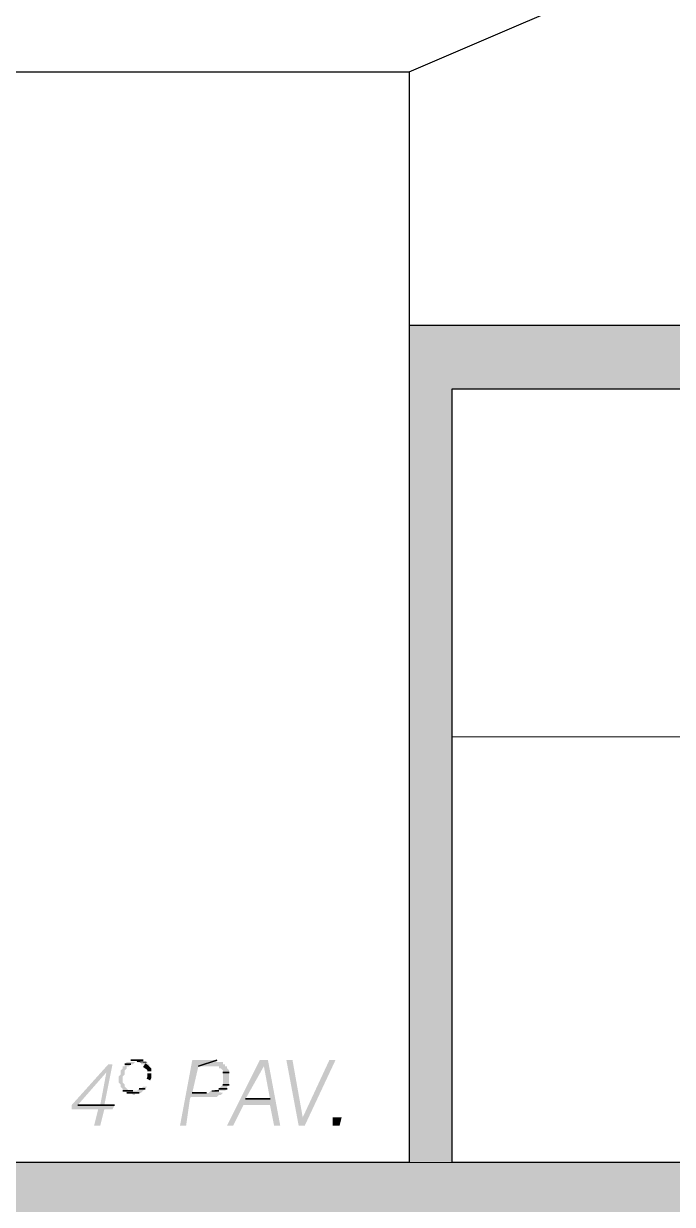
# Model space of a CAD drawing. Header units: millimetres. Extents: x 182 to 575, y -105 to 95.
# Drawn here: x 267.111 to 268.622, y 86.632 to 89.38 of the extents above; entities that cross this region are included whole.
import ezdxf

# ---------------------------------------------------------------- set-up
doc = ezdxf.new("R2010")
doc.units = ezdxf.units.MM
doc.header["$MEASUREMENT"] = 0
doc.layers.add('PDF_Geometry', color=7, linetype='Continuous')
doc.layers.add('PDF_Solid Fills', color=7, linetype='Continuous')

msp = doc.modelspace()

# ---------------------------------------------------------------- hatches: boundary and pattern name
at = {"layer": 'PDF_Solid Fills', "true_color": 0xb9b9b9, "transparency": 33554559}
h = msp.add_hatch(color=9, dxfattribs=at)
h.paths.add_polyline_path([(271.0087741430609, 87.8205273065004), (269.7087737462354, 87.8205273065004), (269.7087737462354, 88.53005294142102), (271.0087741430609, 88.53005294142102)])
h.paths.add_polyline_path([(269.6087745927963, 87.72053299433105), (271.2087740636958, 87.72053299433105), (271.2087740636958, 88.67767405253213), (268.0087734816852, 88.67767405253213), (268.0087734816852, 86.73005190967498), (261.6659168943836, 86.73005190967498), (261.6659168943836, 88.67767405253213), (259.5944886404153, 88.67767405253213), (259.5944886404153, 87.72053299433105), (259.7944885875053, 87.72053299433105), (259.7944885875053, 88.53005294142102), (261.5182981906798, 88.53005294142102), (261.5182981906798, 86.73005190967498), (259.5944886404153, 86.73005190967498), (259.5944886404153, 86.02053272978083), (259.7944885875053, 86.02053272978083), (259.7944885875053, 86.5776706927438), (270.3516305716323, 86.5776706927438), (270.3516305716323, 86.02053272978083), (270.5040117621085, 86.02053272978083), (270.5040117621085, 86.73005190967498), (268.1087742488809, 86.73005190967498), (268.1087742488809, 88.53005294142102), (269.6087745927963, 88.53005294142102)], flags=0)
at = {"layer": 'PDF_Solid Fills', "transparency": 33554559}
h = msp.add_hatch(color=256, dxfattribs=at)
h.paths.add_polyline_path([(267.3754400954418, 86.89671984618292), (267.3563932435899, 86.89671984618292), (267.3516315240132, 86.90147995200303), (267.3468698308915, 86.9062465128496), (267.3468698308915, 86.91100661866972), (267.3421081113148, 86.91576669803476), (267.3421081113148, 86.93005344406652), (267.3468698308915, 86.93481354988666), (267.3468698308915, 86.94434019009827), (267.3516315240132, 86.94910029591838), (267.3516315240132, 86.9538604017385), (267.3563932435899, 86.9538604017385), (267.3611549631667, 86.95862693613003), (267.3659166562883, 86.95862693613003), (267.3706783758651, 86.96338704195014), (267.3516315240132, 86.96338704195014), (267.3468698308915, 86.95862693613003), (267.3468698308915, 86.9538604017385), (267.3421081113148, 86.9538604017385), (267.3421081113148, 86.94910029591838), (267.337346391738, 86.94434019009827), (267.337346391738, 86.93481354988666), (267.3325830848598, 86.93005344406652), (267.3325830848598, 86.91576669803476), (267.337346391738, 86.91100661866972), (267.337346391738, 86.9062465128496), (267.3421081113148, 86.90147995200303), (267.3421081113148, 86.89671984618292), (267.3468698308915, 86.89671984618292), (267.3516315240132, 86.89195976681785), (267.3611549631667, 86.89195976681785), (267.3659166562883, 86.88719966099774), (267.3706783758651, 86.88719966099774), (267.3706783758651, 86.89195976681785), (267.3849651218968, 86.89195976681785), (267.3897268414735, 86.89671984618292), (267.3944885345952, 86.90147995200303), (267.399250254172, 86.9062465128496), (267.3897268414735, 86.9062465128496), (267.3849651218968, 86.90147995200303), (267.3802034023201, 86.90147995200303)])
h.paths.add_polyline_path([(267.399250254172, 86.96338704195014), (267.3754400954418, 86.96338704195014), (267.3849651218968, 86.96148280710739), (267.3849651218968, 86.95862693613003), (267.3897268414735, 86.95862693613003), (267.4040119737486, 86.9538604017385), (267.4040119737486, 86.95862693613003), (267.399250254172, 86.95862693613003)])
h = msp.add_hatch(color=256, dxfattribs=at)
h.paths.add_polyline_path([(267.5754416298333, 86.94434019009827), (267.5754416298333, 86.91100661866972), (267.570678322955, 86.9062465128496), (267.5659166033783, 86.90147995200303), (267.5611548838016, 86.89671984618292), (267.5802033494101, 86.89671984618292), (267.5849650689868, 86.90147995200303), (267.5849650689868, 86.9062465128496), (267.5897267621084, 86.91100661866972), (267.5897267621084, 86.94434019009827), (267.5849650689868, 86.94910029591838), (267.5849650689868, 86.9538604017385), (267.5802033494101, 86.9538604017385), (267.5802033494101, 86.95862693613003), (267.5754416298333, 86.95862693613003), (267.5754416298333, 86.96338704195014), (267.5611548838016, 86.96338704195014), (267.5611548838016, 86.96814714777022), (267.5040127409445, 86.96814714777022), (267.4754408626375, 86.81576593083904), (267.4897259949127, 86.81576593083904), (267.4985189558985, 86.87730925794372), (267.5004403422435, 86.88243310015119), (267.5611548838016, 86.88243310015119), (267.5655764882448, 86.88685920006705), (267.570678322955, 86.88719966099774), (267.5754416298333, 86.89195976681785), (267.5468697515265, 86.89671984618292), (267.5421080584048, 86.89195976681785), (267.5040127409445, 86.89195976681785), (267.5182978732196, 86.9538604017385), (267.5659166033783, 86.9538604017385), (267.5659166033783, 86.94910029591838), (267.570678322955, 86.94910029591838)])
h.paths.add_polyline_path([(267.6849642224259, 86.87767302078612), (267.6278220795687, 86.87767302078612), (267.6706790901508, 86.9538604017385)])
h.paths.add_polyline_path([(267.708774381156, 86.81576593083904), (267.6802025028492, 86.96814714777022), (267.6611556774524, 86.96814714777022), (267.5849650689868, 86.81576593083904), (267.599250201262, 86.81576593083904), (267.6230603599921, 86.86338627475436), (267.6849642224259, 86.86338627475436), (267.6944892488809, 86.81576593083904)], flags=0)
for points in [[(267.823060307082, 86.96814714777022), (267.7611548308915, 86.83481278269088), (267.7373462594629, 86.96814714777022), (267.7230595134312, 86.96814714777022), (267.751631391738, 86.81576593083904), (267.7659165240132, 86.81576593083904), (267.8373454393572, 86.96814714777022)], [(267.8325837197804, 86.83481278269088), (267.8325837197804, 86.81576593083904), (267.8468688520555, 86.81576593083904), (267.8516305716323, 86.83481278269088)]]:
    msp.add_hatch(color=256, dxfattribs=at).paths.add_polyline_path(points)
h = msp.add_hatch(color=256, dxfattribs=at)
h.paths.add_polyline_path([(267.3040128203095, 86.93958011073317), (267.2897260478227, 86.86338627475436), (267.2373456245423, 86.86338627475436)])
h.paths.add_polyline_path([(267.3182979525847, 86.95862693613003), (267.3087745134312, 86.95862693613003), (267.2230604922672, 86.86338627475436), (267.2230604922672, 86.85386606311417), (267.284964354701, 86.85386606311417), (267.2754409155476, 86.81576593083904), (267.2897260478227, 86.81576593083904), (267.2992511007328, 86.85386606311417), (267.3182979525847, 86.85386606311417), (267.3230596457064, 86.86338627475436), (267.2992511007328, 86.86338627475436)], flags=0)

# ---------------------------------------------------------------- linework, layer by layer
at = {"layer": 'PDF_Geometry', "lineweight": 25}
for points in [[(260.5706789578757, 89.89195717422524), (260.5706789578757, 89.73957595729405), (261.6659168943836, 89.26815204195012), (268.0087734816852, 89.26815204195012), (269.1087739314207, 89.73957595729405), (269.1087739314207, 89.89195717422524)], [(267.5611548838016, 86.96814714777022), (267.5182978732196, 86.9538604017385), (267.5611548838016, 86.96814714777022)], [(267.3659166562883, 86.89671984618292), (267.3421081113148, 86.89671984618292), (267.3659166562883, 86.89671984618292)]]:
    msp.add_lwpolyline(points, close=True, dxfattribs=at)
for points in [[(268.0087734816852, 89.26815204195012), (268.0087734816852, 86.73005190967498), (261.6659168943836, 86.73005190967498), (261.6659168943836, 89.26815204195012)], [(271.2087740636958, 88.67767405253213), (268.0087734816852, 88.67767405253213)], [(261.6659168943836, 76.28719500491309), (261.6659168943836, 73.74910132766442), (270.5040117621085, 73.74910132766442), (270.5040117621085, 76.99672063983374), (270.5040117621085, 80.2491000313681), (270.5040117621085, 83.51100608956918), (270.5040117621085, 86.73005190967498), (268.1087742488809, 86.73005190967498), (268.1087742488809, 88.53005294142102), (269.6087745927963, 88.53005294142102), (269.6087745927963, 87.72053299433105), (271.2087740636958, 87.72053299433105)], [(268.0087734816852, 88.53005294142102), (268.0087734816852, 88.53005294142102)], [(267.3897268414735, 86.96814714777022), (267.3611549631667, 86.96814714777022), (267.3897268414735, 86.96814714777022)], [(267.3778217488809, 86.96814714777022), (267.3754408890925, 86.96814714777022), (267.3754408890925, 86.96814714777022), (267.3754409023201, 86.96814714777022), (267.3754408890925, 86.96576709486018), (267.3968693943836, 86.96338704195014)], [(267.3611549631667, 86.95862693613003), (267.3468698308915, 86.95862693613003), (267.3611549631667, 86.95862693613003)], [(267.5754416298333, 86.93958011073317), (267.5897267621084, 86.93958011073317), (267.5754416298333, 86.93958011073317)], [(267.5897267621084, 86.91100661866972), (267.5754416298333, 86.91100661866972), (267.5897267621084, 86.91100661866972)], [(267.3516315240132, 86.89195976681785), (267.3802034023201, 86.89195976681785), (267.3516315240132, 86.89195976681785)], [(267.3944885345952, 86.90147995200303), (267.3802034023201, 86.90147995200303), (267.3944885345952, 86.90147995200303)], [(267.3802034023201, 86.90147995200303), (267.3944885345952, 86.90147995200303), (267.3802034023201, 86.90147995200303)], [(267.5040127409445, 86.89195976681785), (267.537346338828, 86.89195976681785), (267.5040127409445, 86.89195976681785)], [(267.5492506113147, 86.89671984618292), (267.5659174102566, 86.89671984618292), (267.5563931906799, 86.89671984618292)], [(267.5659166033783, 86.90147995200303), (267.5849650689868, 86.90147995200303), (267.5659166033783, 86.90147995200303)], [(267.3230596457064, 86.86338627475436), (267.2373456245423, 86.86338627475436), (267.3230596457064, 86.86338627475436)], [(267.6278220795687, 86.87767302078612), (267.6849642224259, 86.87767302078612), (267.6278220795687, 86.87767302078612)], [(267.8325837197804, 86.81576593083904), (267.8325837197804, 86.83481278269088), (267.8325837197804, 86.81576593083904)]]:
    msp.add_lwpolyline(points, dxfattribs=at)
at = {"layer": 'PDF_Geometry', "lineweight": 20}
msp.add_lwpolyline([(271.2087740636958, 87.72053299433105), (268.1087742488809, 87.72053299433105)], dxfattribs=at)
at = {"layer": 'PDF_Geometry', "lineweight": 25}
msp.add_lwpolyline([(267.3921076880343, 86.95624366893426, 0.01009941118368091, 0.01009941118368091, 0), (267.399250254172, 86.95148034882845, 0.009523412698408423, 0.009523412698408423, 0), (267.4040119605211, 86.94672024300834, 0.009523412698408423, 0.009523412698408423, 0), (267.4040119605211, 86.94196015041572, 0, 0, 0), (267.4040119605211, 86.93719683030992, 0.009523412698408423, 0.009523412698408423, 0), (267.4040119605211, 86.93243349697661, 0.009523439153437067, 0.009523439153437067, 0), (267.4040119605211, 86.92767340438397, 0.00952341269841519, 0.00952341269841519, 0), (267.4016311007328, 86.92291008427816, 0, 0, 0), (267.399250254172, 86.91814675094486, 0, 0, 0), (267.399250254172, 86.91338665835224, 0, 0, 0), (267.3944885478227, 86.91100661866972, 0, 0, 0), (267.3944885478227, 86.9062465128496, 0, 0, 0)], format="xyseb", dxfattribs=at)
at = {"layer": 'PDF_Geometry', "lineweight": 13}
msp.add_lwpolyline([(268.1087742488809, 86.73005190967498), (268.0087734816852, 86.73005190967498)], dxfattribs=at)

doc.saveas('drawing.dxf')
